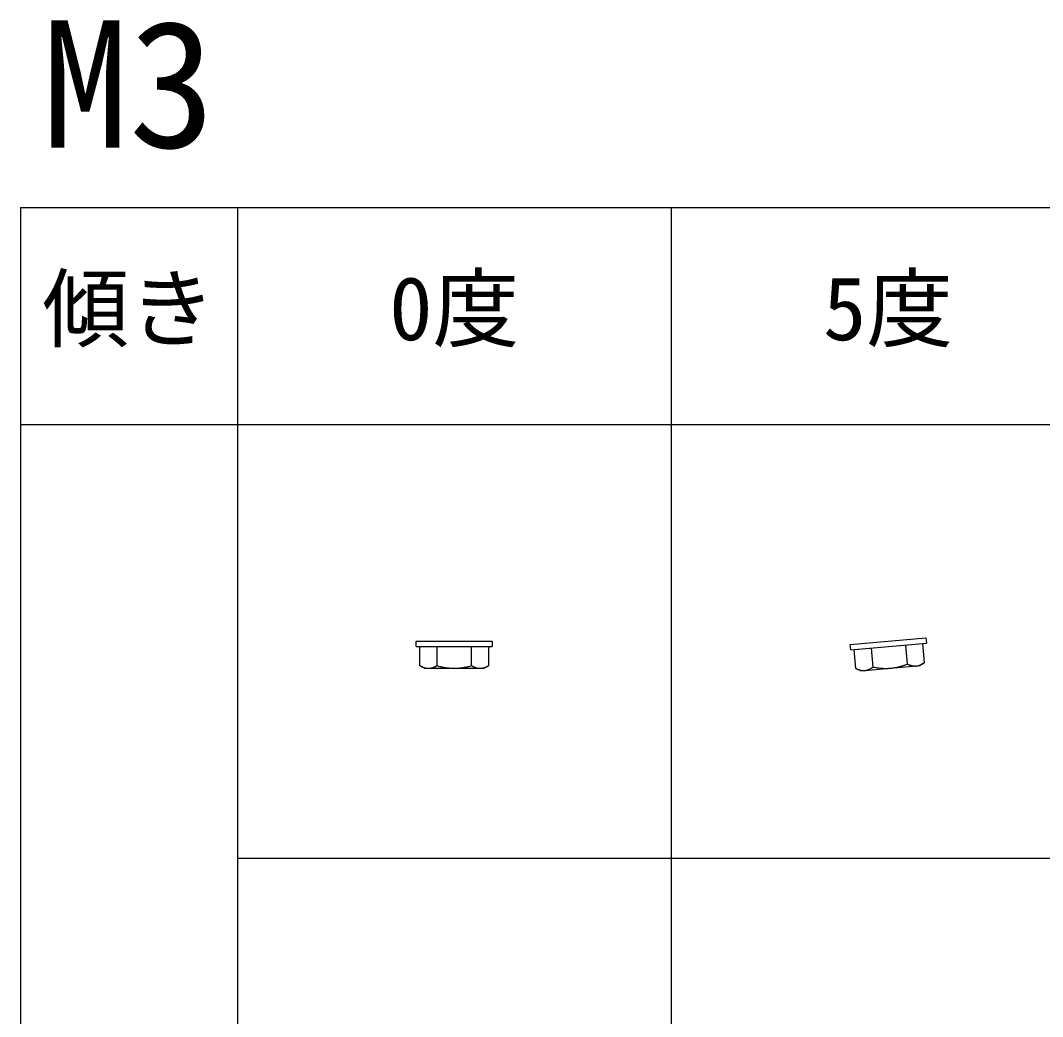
# Model space of a CAD drawing. Units: millimetres, scale not verified. Extents: x -390 to 390, y -176 to 193.
# Drawn here: x -390 to -295.8, y 101.4 to 193.2 of the extents above; entities that cross this region are included whole.
import ezdxf
from ezdxf.enums import TextEntityAlignment as Align

# ---------------------------------------------------------------- set-up
doc = ezdxf.new("R2010")
doc.units = ezdxf.units.MM
doc.header["$LTSCALE"] = 2
for name, color, linetype in [('0-0_0', 3, 'Continuous'), ('F-0', 4, 'Continuous'), ('F-E', 7, 'Continuous')]:
    doc.layers.add(name, color=color, linetype=linetype)
doc.styles.add('ＭＳ ゴシック', font='')
doc.styles.get('ＭＳ ゴシック').set_extended_font_data('MS Gothic')

msp = doc.modelspace()

# ---------------------------------------------------------------- linework, layer by layer
at = {"layer": '0-0_0'}
for p, q in [((-353.5, 136), (-346.5, 136)), ((-353.5, 135.5), (-353.5, 136)), ((-346.5, 136), (-346.5, 135.5)), ((-313.487, 135.695), (-306.513, 136.305)), ((-313.443, 135.197), (-306.47, 135.807)), ((-313.12, 135.225), (-306.793, 135.779)), ((-306.64, 134.031), (-306.793, 135.779)), ((-306.513, 136.305), (-306.47, 135.807)), ((-353.5, 135.5), (-346.5, 135.5)), ((-353.175, 133.746), (-353.175, 135.5)), ((-353.175, 135.5), (-346.825, 135.5)), ((-351.588, 133.746), (-351.588, 135.5)), ((-348.412, 133.746), (-348.412, 135.5)), ((-346.825, 133.746), (-346.825, 135.5)), ((-313.443, 135.197), (-313.487, 135.695)), ((-312.967, 133.477), (-313.12, 135.225)), ((-311.385, 133.616), (-311.538, 135.364)), ((-308.222, 133.893), (-308.375, 135.64)), ((-306.64, 134.031), (-307.043, 133.749)), ((-352.75, 133.5), (-353.175, 133.746)), ((-352.75, 133.5), (-352.382, 133.5)), ((-352.382, 133.5), (-350, 133.5)), ((-350, 133.5), (-347.25, 133.5)), ((-346.825, 133.746), (-347.25, 133.5)), ((-312.522, 133.27), (-312.967, 133.477)), ((-312.522, 133.27), (-312.155, 133.302)), ((-312.155, 133.302), (-309.782, 133.51)), ((-309.782, 133.51), (-307.043, 133.749))]:
    msp.add_line(p, q, dxfattribs=at)
for points in [[(-309.782, 133.51), (-309.713, 133.516), (-309.645, 133.524), (-309.577, 133.532), (-309.509, 133.541), (-309.441, 133.552), (-309.374, 133.563), (-309.307, 133.575), (-309.239, 133.588), (-309.172, 133.602), (-309.106, 133.617), (-309.039, 133.633), (-308.973, 133.649), (-308.906, 133.667), (-308.84, 133.685), (-308.774, 133.704), (-308.708, 133.724), (-308.647, 133.743), (-308.585, 133.763), (-308.524, 133.783), (-308.463, 133.804), (-308.342, 133.847), (-308.222, 133.893)], [(-308.222, 133.893), (-308.194, 133.88), (-308.167, 133.868), (-308.14, 133.856), (-308.112, 133.845), (-308.085, 133.833), (-308.057, 133.823), (-308.03, 133.813), (-308.002, 133.803), (-307.974, 133.793), (-307.947, 133.784), (-307.919, 133.776), (-307.892, 133.768), (-307.864, 133.76), (-307.85, 133.757), (-307.837, 133.753), (-307.823, 133.75), (-307.809, 133.747), (-307.795, 133.744), (-307.782, 133.741), (-307.758, 133.736), (-307.734, 133.732), (-307.711, 133.728), (-307.687, 133.725), (-307.676, 133.723), (-307.664, 133.722), (-307.652, 133.72), (-307.64, 133.719), (-307.617, 133.717), (-307.605, 133.716), (-307.594, 133.715), (-307.582, 133.715), (-307.571, 133.714), (-307.559, 133.713), (-307.547, 133.713), (-307.536, 133.713), (-307.524, 133.713), (-307.501, 133.713), (-307.49, 133.713), (-307.478, 133.713)], [(-307.409, 133.717), (-307.396, 133.718), (-307.384, 133.72), (-307.359, 133.723), (-307.346, 133.724), (-307.334, 133.726), (-307.321, 133.728), (-307.309, 133.73), (-307.284, 133.735), (-307.271, 133.737), (-307.259, 133.74), (-307.246, 133.743), (-307.234, 133.746), (-307.221, 133.749), (-307.209, 133.752), (-307.192, 133.756), (-307.175, 133.761), (-307.158, 133.766), (-307.141, 133.772), (-307.124, 133.777), (-307.107, 133.783), (-307.09, 133.789), (-307.074, 133.795), (-307.057, 133.801), (-307.04, 133.808), (-307.024, 133.815), (-307.007, 133.822), (-306.99, 133.829), (-306.974, 133.836), (-306.957, 133.844), (-306.941, 133.852), (-306.922, 133.861), (-306.903, 133.871), (-306.883, 133.881), (-306.864, 133.891), (-306.846, 133.902), (-306.827, 133.912), (-306.808, 133.923), (-306.789, 133.934), (-306.77, 133.946)], [(-306.77, 133.946), (-306.751, 133.957), (-306.733, 133.969), (-306.714, 133.981), (-306.677, 134.006), (-306.64, 134.031)], [(-353.175, 133.746), (-353.139, 133.725), (-353.103, 133.705), (-353.066, 133.686), (-353.048, 133.677), (-353.03, 133.668), (-353.012, 133.659), (-352.993, 133.65), (-352.975, 133.642), (-352.957, 133.633), (-352.938, 133.625), (-352.92, 133.617), (-352.901, 133.61), (-352.883, 133.602), (-352.864, 133.595), (-352.846, 133.588), (-352.827, 133.582), (-352.809, 133.575), (-352.79, 133.569), (-352.772, 133.563), (-352.753, 133.557), (-352.734, 133.552), (-352.716, 133.546), (-352.697, 133.541), (-352.678, 133.537), (-352.66, 133.532), (-352.641, 133.528), (-352.622, 133.524), (-352.603, 133.521), (-352.585, 133.517), (-352.572, 133.515), (-352.559, 133.513), (-352.546, 133.511), (-352.534, 133.51), (-352.521, 133.508), (-352.508, 133.507), (-352.496, 133.506), (-352.483, 133.504), (-352.47, 133.503), (-352.458, 133.502)], [(-352.458, 133.502), (-352.445, 133.502), (-352.433, 133.501), (-352.42, 133.501), (-352.395, 133.5)], [(-352.395, 133.5), (-352.371, 133.5), (-352.359, 133.5), (-352.348, 133.501), (-352.336, 133.501), (-352.324, 133.502), (-352.313, 133.502), (-352.301, 133.503), (-352.29, 133.504), (-352.267, 133.506), (-352.255, 133.507), (-352.244, 133.508), (-352.232, 133.509), (-352.221, 133.511), (-352.209, 133.513), (-352.198, 133.514), (-352.186, 133.516), (-352.163, 133.52), (-352.152, 133.522), (-352.14, 133.524), (-352.129, 133.527), (-352.117, 133.529), (-352.106, 133.532), (-352.082, 133.537), (-352.059, 133.543), (-352.036, 133.549), (-352.013, 133.556), (-352, 133.56), (-351.986, 133.564), (-351.973, 133.569), (-351.959, 133.573), (-351.946, 133.578), (-351.933, 133.583), (-351.906, 133.593), (-351.879, 133.603), (-351.852, 133.614), (-351.825, 133.625), (-351.799, 133.637), (-351.772, 133.649), (-351.746, 133.662)], [(-351.746, 133.662), (-351.719, 133.675), (-351.693, 133.688), (-351.666, 133.702), (-351.64, 133.716), (-351.614, 133.731), (-351.588, 133.746)], [(-351.588, 133.746), (-351.464, 133.711), (-351.339, 133.678), (-351.277, 133.663), (-351.214, 133.648), (-351.151, 133.634), (-351.089, 133.62), (-351.021, 133.606), (-350.954, 133.593), (-350.886, 133.58), (-350.819, 133.569), (-350.751, 133.558), (-350.683, 133.548), (-350.615, 133.539), (-350.547, 133.531), (-350.48, 133.524), (-350.411, 133.518), (-350.343, 133.512), (-350.275, 133.508), (-350.207, 133.505), (-350.138, 133.502), (-350.069, 133.501), (-350, 133.5)], [(-350, 133.5), (-349.931, 133.501), (-349.862, 133.502), (-349.793, 133.505), (-349.725, 133.508), (-349.657, 133.512), (-349.589, 133.518), (-349.521, 133.524), (-349.452, 133.531), (-349.385, 133.539), (-349.317, 133.548), (-349.249, 133.558), (-349.181, 133.569), (-349.114, 133.58), (-349.046, 133.593), (-348.979, 133.606), (-348.911, 133.62), (-348.849, 133.634), (-348.786, 133.648), (-348.723, 133.663), (-348.661, 133.678), (-348.536, 133.711), (-348.412, 133.746)], [(-348.412, 133.746), (-348.386, 133.731), (-348.36, 133.716), (-348.334, 133.702), (-348.307, 133.688), (-348.281, 133.675), (-348.254, 133.662), (-348.228, 133.649), (-348.201, 133.637), (-348.175, 133.625), (-348.148, 133.614), (-348.121, 133.603), (-348.094, 133.593), (-348.067, 133.583), (-348.054, 133.578), (-348.041, 133.573), (-348.027, 133.569), (-348.014, 133.564), (-348, 133.56), (-347.987, 133.556), (-347.964, 133.549), (-347.941, 133.543), (-347.917, 133.537), (-347.894, 133.532), (-347.883, 133.529), (-347.871, 133.527), (-347.86, 133.524), (-347.848, 133.522), (-347.825, 133.518), (-347.814, 133.516), (-347.802, 133.514), (-347.791, 133.513), (-347.779, 133.511), (-347.768, 133.509), (-347.756, 133.508), (-347.744, 133.507), (-347.733, 133.506), (-347.71, 133.504), (-347.699, 133.503), (-347.687, 133.502)], [(-347.687, 133.502), (-347.675, 133.502), (-347.664, 133.501), (-347.652, 133.501), (-347.641, 133.5), (-347.629, 133.5), (-347.618, 133.5)], [(-347.618, 133.5), (-347.605, 133.5), (-347.593, 133.5), (-347.567, 133.501), (-347.555, 133.502), (-347.542, 133.502), (-347.529, 133.503), (-347.517, 133.504), (-347.492, 133.507), (-347.479, 133.508), (-347.466, 133.51), (-347.454, 133.511), (-347.441, 133.513), (-347.428, 133.515), (-347.415, 133.517), (-347.398, 133.52), (-347.381, 133.524), (-347.363, 133.527), (-347.346, 133.531), (-347.329, 133.535), (-347.311, 133.539), (-347.294, 133.543), (-347.277, 133.548), (-347.26, 133.553), (-347.243, 133.558), (-347.225, 133.564), (-347.208, 133.569), (-347.191, 133.575), (-347.174, 133.581), (-347.157, 133.587), (-347.14, 133.594), (-347.12, 133.601), (-347.1, 133.609), (-347.08, 133.617), (-347.06, 133.626), (-347.04, 133.635), (-347.021, 133.644), (-347.001, 133.653), (-346.981, 133.662), (-346.962, 133.672)], [(-346.962, 133.672), (-346.942, 133.682), (-346.922, 133.692), (-346.903, 133.702), (-346.863, 133.724), (-346.825, 133.746)], [(-312.967, 133.477), (-312.929, 133.46), (-312.891, 133.444), (-312.853, 133.428), (-312.834, 133.42), (-312.815, 133.413), (-312.796, 133.405), (-312.777, 133.398), (-312.758, 133.391), (-312.739, 133.385), (-312.72, 133.378), (-312.701, 133.372), (-312.682, 133.366), (-312.663, 133.36), (-312.644, 133.355), (-312.625, 133.349), (-312.606, 133.344), (-312.587, 133.339), (-312.568, 133.335), (-312.549, 133.331), (-312.53, 133.326), (-312.511, 133.322), (-312.492, 133.319), (-312.473, 133.316), (-312.454, 133.313), (-312.434, 133.31), (-312.416, 133.307), (-312.396, 133.305), (-312.377, 133.303), (-312.358, 133.301), (-312.346, 133.3), (-312.333, 133.3), (-312.32, 133.299), (-312.307, 133.298), (-312.294, 133.298), (-312.282, 133.298), (-312.269, 133.297), (-312.256, 133.297), (-312.243, 133.298), (-312.231, 133.298)], [(-312.231, 133.298), (-312.218, 133.298), (-312.205, 133.299), (-312.193, 133.299), (-312.168, 133.301)], [(-312.168, 133.301), (-312.144, 133.303), (-312.132, 133.304), (-312.121, 133.306), (-312.109, 133.307), (-312.098, 133.308), (-312.086, 133.31), (-312.075, 133.312), (-312.064, 133.314), (-312.041, 133.318), (-312.03, 133.32), (-312.018, 133.322), (-312.007, 133.324), (-311.995, 133.327), (-311.984, 133.329), (-311.973, 133.332), (-311.961, 133.335), (-311.939, 133.341), (-311.928, 133.344), (-311.916, 133.347), (-311.905, 133.351), (-311.894, 133.354), (-311.882, 133.358), (-311.86, 133.365), (-311.837, 133.373), (-311.815, 133.381), (-311.792, 133.39), (-311.779, 133.395), (-311.766, 133.4), (-311.753, 133.406), (-311.74, 133.412), (-311.727, 133.417), (-311.714, 133.423), (-311.689, 133.436), (-311.663, 133.448), (-311.637, 133.461), (-311.612, 133.475), (-311.586, 133.489), (-311.561, 133.503), (-311.535, 133.518)], [(-311.535, 133.518), (-311.51, 133.534), (-311.485, 133.549), (-311.46, 133.566), (-311.435, 133.582), (-311.41, 133.599), (-311.385, 133.616)], [(-311.385, 133.616), (-311.259, 133.592), (-311.132, 133.571), (-311.068, 133.561), (-311.005, 133.551), (-310.941, 133.542), (-310.877, 133.534), (-310.809, 133.526), (-310.74, 133.519), (-310.672, 133.512), (-310.604, 133.507), (-310.535, 133.502), (-310.467, 133.498), (-310.399, 133.495), (-310.33, 133.493), (-310.262, 133.492), (-310.194, 133.491), (-310.125, 133.492), (-310.057, 133.494), (-309.988, 133.496), (-309.92, 133.499), (-309.851, 133.504), (-309.782, 133.51)], [(-307.478, 133.713), (-307.466, 133.714), (-307.455, 133.714), (-307.443, 133.715), (-307.432, 133.715), (-307.42, 133.716), (-307.409, 133.717)]]:
    msp.add_lwpolyline(points, dxfattribs=at)
at = {"layer": 'F-0', "color": 6}
for p, q in [((-390, 176), (-390, -176)), ((-390, 176), (390, 176)), ((-370, 176), (-370, -176)), ((-390, 156), (390, 156))]:
    msp.add_line(p, q, dxfattribs=at)
at = {"layer": 'F-0'}
for p, q in [((-330, 176), (-330, -176)), ((-370, 116), (390, 116))]:
    msp.add_line(p, q, dxfattribs=at)

# ---------------------------------------------------------------- texts
at = {"layer": 'F-E', "style": 'ＭＳ ゴシック'}
for s, height, p in [('M3', 11.73, (-388, 178)), ('傾き', 5.865, (-388, 162)), ('0度', 5.865, (-356, 162)), ('5度', 5.865, (-316, 162))]:
    msp.add_text(s, height=height, dxfattribs=at).set_placement(p, align=Align.BOTTOM_LEFT)

doc.saveas('drawing.dxf')
